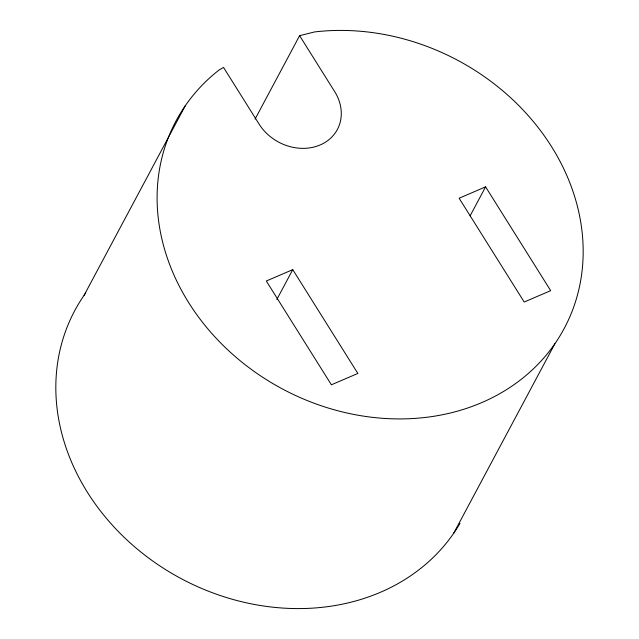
<?xml version="1.0" encoding="UTF-8"?>
<svg xmlns="http://www.w3.org/2000/svg" width="639" height="639" viewBox="0 0 639 639"><rect width="100%" height="100%" fill="white"/><g stroke="black" fill="none" stroke-linecap="round" stroke-linejoin="round"><path stroke-width="0.96" d="M84.108 295.282L185.374 105.619M255.073 119.094L299.611 35.68L314.492 31.95A220.08 186.229 28.1 0 1 582.409 267.693A220.08 186.229 28.1 0 1 280.577 387.953A220.08 186.229 28.1 0 1 219.121 69.947L223.546 67.422L259.099 124.126A45.848 38.795 28.1 0 0 320.155 144.965A45.848 38.795 28.1 0 0 334.716 91.665L299.611 35.68M276.831 299.499L292.766 269.65L357.856 373.448L331.393 384.806L266.303 281.008L292.766 269.65M470.12 215.838L485.592 186.86L550.682 290.657L524.212 302.023L459.121 198.226L485.592 186.86M453.626 533.381L554.892 343.718M460.008 523.349A220.08 186.229 28.1 0 1 167.29 570.659A220.08 186.229 28.1 0 1 85.778 292.91"/></g></svg>
